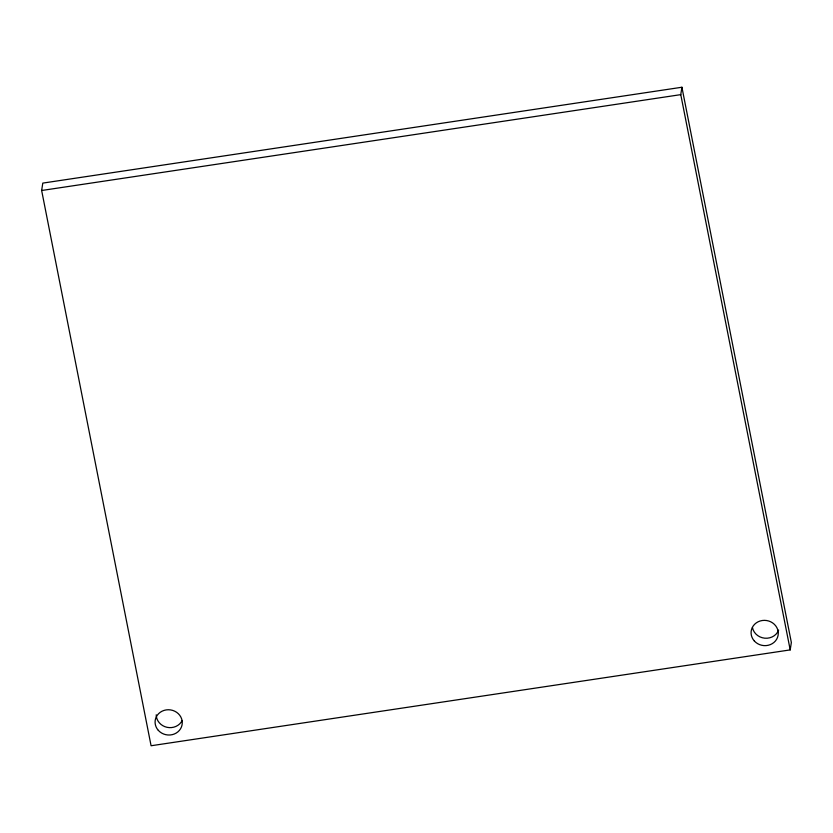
<?xml version="1.0" encoding="UTF-8"?>
<svg xmlns="http://www.w3.org/2000/svg" width="833" height="833" viewBox="0 0 833 833"><rect width="100%" height="100%" fill="white"/><g stroke="black" fill="none" stroke-linecap="round" stroke-linejoin="round"><path stroke-width="1.25" d="M41.65 190.497L42.795 183.104L681.915 87.246L791.35 642.503L790.205 649.896L151.085 745.754L41.65 190.497L680.769 94.639L681.915 87.246M680.769 94.639L790.205 649.896M778.636 630.112A13.62 12.62 8.8 0 1 764.746 638.193A13.62 12.62 8.8 0 1 752.459 627.613M182.177 720.514A13.62 12.62 8.8 0 1 166.975 727.303A13.62 12.62 8.8 0 1 156.219 714.797M158.322 730.364A13.62 12.62 8.8 0 0 181.479 726.897A13.62 12.62 8.8 0 0 166.204 709.903A13.62 12.62 8.8 0 0 158.322 730.364M754.334 640.983A13.62 12.62 8.8 0 0 777.491 637.505A13.62 12.62 8.8 0 0 762.226 620.512A13.62 12.62 8.8 0 0 754.334 640.983"/></g></svg>
